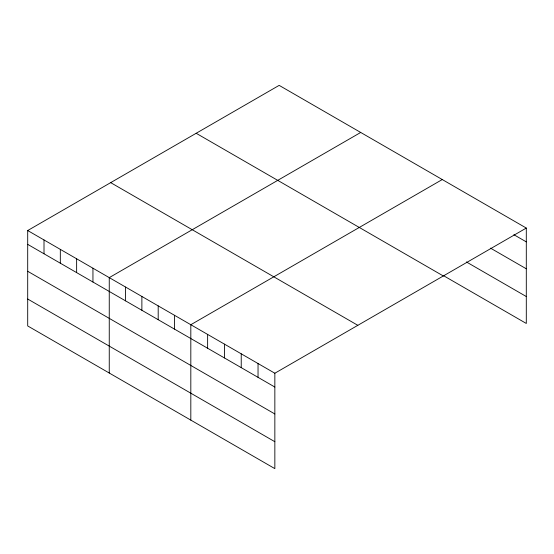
<?xml version="1.0" encoding="UTF-8"?>
<svg xmlns="http://www.w3.org/2000/svg" width="554" height="554" viewBox="0 0 554 554"><rect width="100%" height="100%" fill="white"/><g stroke="black" fill="none" stroke-linecap="round" stroke-linejoin="round"><path stroke-width="0.83" d="M27.7 230.54L274.846 373.23L274.846 468.629L27.7 325.939L27.7 230.54L279.154 85.371L526.3 228.061L526.3 323.46L443.733 275.788M360.709 132.454L109.256 277.63L109.256 373.029M442.272 179.544L190.818 324.72L190.818 420.119M274.846 373.23L526.3 228.061M513.877 234.702L526.3 241.876M490.498 248.13L526.3 268.801M466.385 261.945L526.3 296.535M196.171 133.279L443.318 275.968M110.682 182.633L357.829 325.323M27.7 244.362L274.846 387.052M27.7 271.287L274.846 413.97M27.7 299.022L274.846 441.711M258.039 363.528L258.039 377.35M241.232 353.826L241.232 367.648M224.432 344.124L224.432 357.939M207.625 334.422L207.625 348.237M174.503 315.302L174.503 329.118M158.195 305.884L158.195 319.7M141.879 296.466L141.879 310.282M125.571 287.048L125.571 300.87M92.947 268.212L92.947 282.034M76.632 258.794L76.632 272.616M60.324 249.376L60.324 263.198M44.008 239.958L44.008 253.78"/></g></svg>
